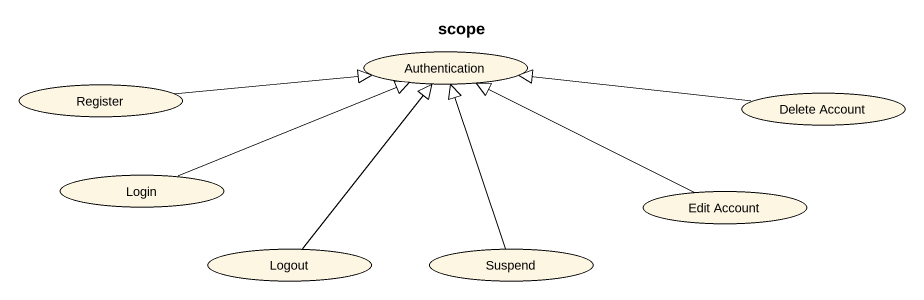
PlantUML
@startuml
title scope
usecase Register
usecase Authentication
usecase "Delete Account" as Delete_Account
usecase Login
usecase "Edit Account" as Edit_Account
usecase Logout
usecase Suspend
Register -right-|> Authentication
Delete_Account -left-|> Authentication
Login -right-|> Authentication
Edit_Account -left-|> Authentication
Logout -up-|> Authentication
Suspend -up-|> Authentication
@enduml
